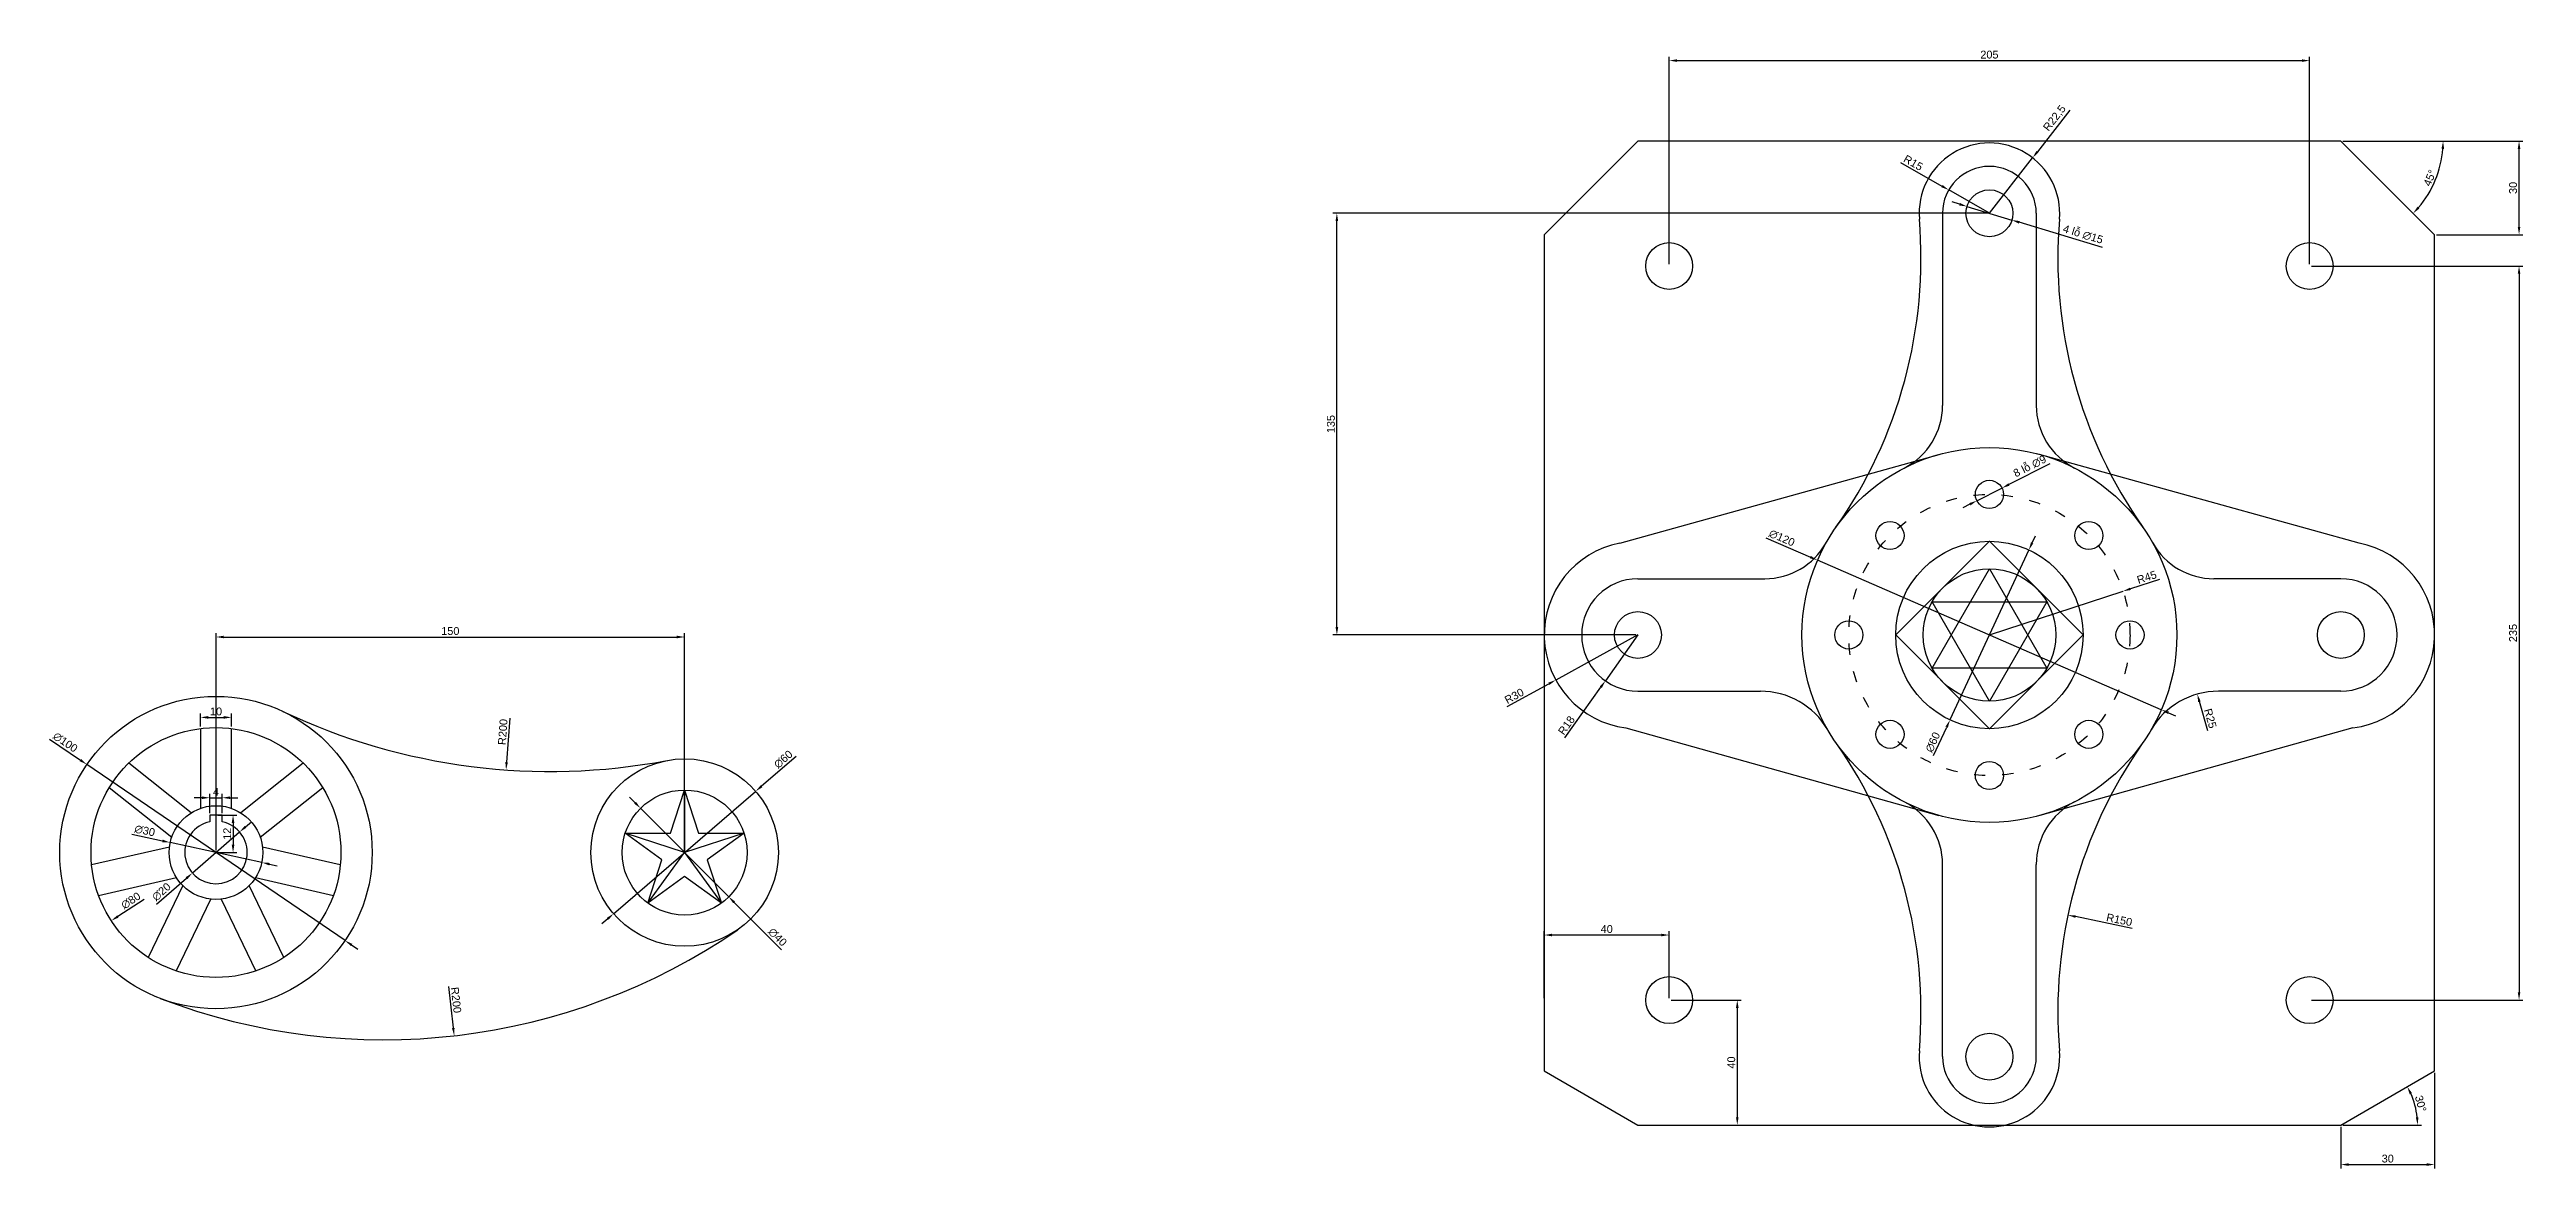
# Model space of a CAD drawing. Header units: millimetres. Extents: x 2218 to 3011, y 1668 to 2026.
import ezdxf

# ---------------------------------------------------------------- set-up
doc = ezdxf.new("R2010")
doc.units = ezdxf.units.MM
doc.linetypes.add('ACAD_ISO03W100', pattern=[30, 12, -18])
doc.styles.get("Standard").update_dxf_attribs({"font": 'arial.ttf'})
doc.dimstyles.new('ISO-25', dxfattribs={"dimtxt": 2.5, "dimasz": 2.5, "dimexe": 1.25, "dimexo": 0.625, "dimtad": 1, "dimtxsty": 'Standard', "dimcen": 2.5, "dimadec": 0, "dimazin": 0, "dimtfac": 1, "dimtmove": 0, "dimatfit": 3, "dimfxl": 0, "dimarcsym": 0})

# ---------------------------------------------------------------- blocks, each defined once
blk = doc.blocks.new('*U1')
for points in [[(-5, 12.77), (-5, -12.77)], [(5, -12.77), (5, 12.77)]]:
    blk.add_lwpolyline(points)
blk = doc.blocks.new('*U2')
at = {"color": 0, "linetype": 'ByBlock', "lineweight": -2, "transparency": 16777216}
blk.add_blockref('*U1', (2271.72, 1795.59), dxfattribs=at)
for p, rotation in [((2250.67, 1785.45), 51.42857142857144), ((2292.76, 1785.45), 308.5714285714286), ((2245.48, 1762.68), 102.8571428571429), ((2297.95, 1762.68), 257.1428571428571), ((2260.04, 1744.42), 154.2857142857143), ((2283.39, 1744.42), 205.7142857142857)]:
    blk.add_blockref('*U1', p, dxfattribs=dict(at, rotation=rotation))
blk = doc.blocks.new('*D3')
at = {"color": 0, "lineweight": -2, "transparency": 16777216}
for p, q in [((2271.72, 1769.3), (2271.72, 1838.92)), ((2274.22, 1837.67), (2419.22, 1837.67)), ((2421.72, 1769.3), (2421.72, 1838.92))]:
    blk.add_line(p, q, dxfattribs=at)
at = {"color": 0, "transparency": 16777216}
for points in [[(2274.22, 1838.09), (2274.22, 1837.25), (2271.72, 1837.67)], [(2419.22, 1838.09), (2419.22, 1837.25), (2421.72, 1837.67)]]:
    blk.add_solid(points, dxfattribs=at)
at = {"layer": 'Defpoints', "color": 0, "transparency": 16777216}
for p in [(2421.72, 1837.67), (2271.72, 1768.67), (2421.72, 1768.67)]:
    blk.add_point(p, dxfattribs=at)
at = {"color": 0, "transparency": 16777216, "insert": (2346.72, 1839.57), "char_height": 2.5, "attachment_point": 5}
blk.add_mtext('150', dxfattribs=at)
blk = doc.blocks.new('*D4')
at = {"color": 0, "lineweight": -2, "transparency": 16777216}
for p, q in [((2272.34, 1780.67), (2278.43, 1780.67)), ((2277.18, 1778.17), (2277.18, 1771.17)), ((2272.34, 1768.67), (2278.43, 1768.67))]:
    blk.add_line(p, q, dxfattribs=at)
at = {"color": 0, "transparency": 16777216}
for points in [[(2276.76, 1778.17), (2277.6, 1778.17), (2277.18, 1780.67)], [(2276.76, 1771.17), (2277.6, 1771.17), (2277.18, 1768.67)]]:
    blk.add_solid(points, dxfattribs=at)
at = {"layer": 'Defpoints', "color": 0, "transparency": 16777216}
for p in [(2271.72, 1780.67), (2271.72, 1768.67), (2277.18, 1768.67)]:
    blk.add_point(p, dxfattribs=at)
at = {"color": 0, "transparency": 16777216, "insert": (2275.3, 1774.67), "char_height": 2.5, "attachment_point": 5, "rotation": 90}
blk.add_mtext('12', dxfattribs=at)
blk = doc.blocks.new('*D5')
at = {"color": 0, "lineweight": -2, "transparency": 16777216}
for p, q in [((2267.22, 1786.21), (2264.72, 1786.21)), ((2269.72, 1781.3), (2269.72, 1787.46)), ((2269.72, 1786.21), (2273.72, 1786.21)), ((2273.72, 1781.3), (2273.72, 1787.46)), ((2276.22, 1786.21), (2278.72, 1786.21))]:
    blk.add_line(p, q, dxfattribs=at)
at = {"color": 0, "transparency": 16777216}
for points in [[(2267.22, 1786.63), (2267.22, 1785.8), (2269.72, 1786.21)], [(2276.22, 1786.63), (2276.22, 1785.8), (2273.72, 1786.21)]]:
    blk.add_solid(points, dxfattribs=at)
at = {"layer": 'Defpoints', "color": 0, "transparency": 16777216}
for p in [(2273.72, 1786.21), (2269.72, 1780.67), (2273.72, 1780.67)]:
    blk.add_point(p, dxfattribs=at)
at = {"color": 0, "transparency": 16777216, "insert": (2271.72, 1788.09), "char_height": 2.5, "attachment_point": 5}
blk.add_mtext('4', dxfattribs=at)
blk = doc.blocks.new('*D6')
at = {"color": 0, "lineweight": -2, "transparency": 16777216}
for p, q in [((2266.72, 1808.98), (2266.72, 1813.18)), ((2269.22, 1811.93), (2274.22, 1811.93)), ((2276.72, 1808.98), (2276.72, 1813.18))]:
    blk.add_line(p, q, dxfattribs=at)
at = {"color": 0, "transparency": 16777216}
for points in [[(2269.22, 1812.35), (2269.22, 1811.51), (2266.72, 1811.93)], [(2274.22, 1812.35), (2274.22, 1811.51), (2276.72, 1811.93)]]:
    blk.add_solid(points, dxfattribs=at)
at = {"layer": 'Defpoints', "color": 0, "transparency": 16777216}
for p in [(2266.72, 1808.36), (2276.72, 1811.93), (2276.72, 1808.36)]:
    blk.add_point(p, dxfattribs=at)
at = {"color": 0, "transparency": 16777216, "insert": (2271.72, 1813.83), "char_height": 2.5, "attachment_point": 5}
blk.add_mtext('10', dxfattribs=at)
blk = doc.blocks.new('*D7')
at = {"color": 0, "lineweight": -2, "transparency": 16777216}
for p, q in [((2281.14, 1776.88), (2283.03, 1778.52)), ((2279.26, 1775.24), (2264.17, 1762.11)), ((2252.71, 1752.13), (2262.29, 1760.47))]:
    blk.add_line(p, q, dxfattribs=at)
at = {"color": 0, "transparency": 16777216}
for points in [[(2280.87, 1777.19), (2281.42, 1776.57), (2279.26, 1775.24)], [(2262.01, 1760.78), (2262.56, 1760.15), (2264.17, 1762.11)]]:
    blk.add_solid(points, dxfattribs=at)
at = {"layer": 'Defpoints', "color": 0, "transparency": 16777216}
for p in [(2279.26, 1775.24), (2264.17, 1762.11)]:
    blk.add_point(p, dxfattribs=at)
at = {"color": 0, "transparency": 16777216, "insert": (2254.26, 1756.09), "char_height": 2.5, "attachment_point": 5, "rotation": 41.0389}
blk.add_mtext('∅20', dxfattribs=at)
blk = doc.blocks.new('*D8')
at = {"color": 0, "lineweight": -2, "transparency": 16777216}
for p, q in [((2244.8, 1774.53), (2254.62, 1772.39)), ((2286.37, 1765.49), (2257.06, 1771.86)), ((2288.82, 1764.95), (2291.26, 1764.42))]:
    blk.add_line(p, q, dxfattribs=at)
at = {"color": 0, "transparency": 16777216}
for points in [[(2254.7, 1772.8), (2254.53, 1771.99), (2257.06, 1771.86)], [(2288.9, 1765.36), (2288.73, 1764.55), (2286.37, 1765.49)]]:
    blk.add_solid(points, dxfattribs=at)
at = {"layer": 'Defpoints', "color": 0, "transparency": 16777216}
for p in [(2257.06, 1771.86), (2286.37, 1765.49)]:
    blk.add_point(p, dxfattribs=at)
at = {"color": 0, "transparency": 16777216, "insert": (2248.91, 1775.65), "char_height": 2.5, "attachment_point": 5, "rotation": 347.72896}
blk.add_mtext('∅30', dxfattribs=at)
blk = doc.blocks.new('*D9')
at = {"color": 0, "lineweight": -2, "transparency": 16777216}
blk.add_line((2248.71, 1753.68), (2240.3, 1748.2), dxfattribs=at)
at = {"color": 0, "transparency": 16777216}
blk.add_solid([(2240.07, 1748.55), (2240.52, 1747.85), (2238.2, 1746.84)], dxfattribs=at)
at = {"layer": 'Defpoints', "color": 0, "transparency": 16777216}
for p in [(2305.23, 1790.51), (2238.2, 1746.84)]:
    blk.add_point(p, dxfattribs=at)
at = {"color": 0, "transparency": 16777216, "insert": (2244.47, 1753.28), "char_height": 2.5, "attachment_point": 5, "rotation": 33.08854}
blk.add_mtext('∅80', dxfattribs=at)
blk = doc.blocks.new('*D10')
at = {"color": 0, "lineweight": -2, "transparency": 16777216}
for p, q in [((2218.44, 1805), (2228.34, 1798.25)), ((2313.03, 1740.5), (2230.41, 1796.84)), ((2315.09, 1739.1), (2317.16, 1737.69))]:
    blk.add_line(p, q, dxfattribs=at)
at = {"color": 0, "transparency": 16777216}
for points in [[(2228.57, 1798.59), (2228.1, 1797.91), (2230.41, 1796.84)], [(2315.33, 1739.44), (2314.86, 1738.75), (2313.03, 1740.5)]]:
    blk.add_solid(points, dxfattribs=at)
at = {"layer": 'Defpoints', "color": 0, "transparency": 16777216}
for p in [(2230.41, 1796.84), (2313.03, 1740.5)]:
    blk.add_point(p, dxfattribs=at)
at = {"color": 0, "transparency": 16777216, "insert": (2223.47, 1803.96), "char_height": 2.5, "attachment_point": 5, "rotation": 325.71082}
blk.add_mtext('∅100', dxfattribs=at)
blk = doc.blocks.new('*D11')
at = {"color": 0, "lineweight": -2, "transparency": 16777216}
for p, q in [((2405.84, 1784.62), (2404.08, 1786.39)), ((2407.61, 1782.85), (2435.82, 1754.5)), ((2452.72, 1737.51), (2437.59, 1752.72))]:
    blk.add_line(p, q, dxfattribs=at)
at = {"color": 0, "transparency": 16777216}
for points in [[(2406.14, 1784.92), (2405.55, 1784.33), (2407.61, 1782.85)], [(2437.88, 1753.02), (2437.29, 1752.43), (2435.82, 1754.5)]]:
    blk.add_solid(points, dxfattribs=at)
at = {"layer": 'Defpoints', "color": 0, "transparency": 16777216}
for p in [(2407.61, 1782.85), (2435.82, 1754.5)]:
    blk.add_point(p, dxfattribs=at)
at = {"color": 0, "transparency": 16777216, "insert": (2451.46, 1741.58), "char_height": 2.5, "attachment_point": 5, "rotation": 314.86175}
blk.add_mtext('∅40', dxfattribs=at)
blk = doc.blocks.new('*D12')
at = {"color": 0, "lineweight": -2, "transparency": 16777216}
for p, q in [((2457.44, 1799.47), (2446.33, 1789.89)), ((2398.99, 1749.09), (2444.44, 1788.26)), ((2397.1, 1747.46), (2395.2, 1745.82))]:
    blk.add_line(p, q, dxfattribs=at)
at = {"color": 0, "transparency": 16777216}
for points in [[(2446.06, 1790.21), (2446.61, 1789.58), (2444.44, 1788.26)], [(2396.83, 1747.77), (2397.37, 1747.14), (2398.99, 1749.09)]]:
    blk.add_solid(points, dxfattribs=at)
at = {"layer": 'Defpoints', "color": 0, "transparency": 16777216}
for p in [(2444.44, 1788.26), (2398.99, 1749.09)]:
    blk.add_point(p, dxfattribs=at)
at = {"color": 0, "transparency": 16777216, "insert": (2453.3, 1798.5), "char_height": 2.5, "attachment_point": 5, "rotation": 40.75798}
blk.add_mtext('∅60', dxfattribs=at)
blk = doc.blocks.new('*D13')
at = {"color": 0, "lineweight": -2, "transparency": 16777216}
blk.add_line((2365.74, 1811.69), (2364.74, 1797.61), dxfattribs=at)
at = {"color": 0, "transparency": 16777216}
blk.add_solid([(2364.32, 1797.64), (2365.15, 1797.58), (2364.56, 1795.12)], dxfattribs=at)
at = {"layer": 'Defpoints', "color": 0, "transparency": 16777216}
for p in [(2378.72, 1994.62), (2364.56, 1795.12)]:
    blk.add_point(p, dxfattribs=at)
at = {"color": 0, "transparency": 16777216, "insert": (2363.51, 1807.26), "char_height": 2.5, "attachment_point": 5, "rotation": 85.94132}
blk.add_mtext('R200', dxfattribs=at)
blk = doc.blocks.new('*D14')
at = {"color": 0, "lineweight": -2, "transparency": 16777216}
blk.add_line((2346.15, 1725.8), (2347.66, 1712.51), dxfattribs=at)
at = {"color": 0, "transparency": 16777216}
blk.add_solid([(2348.08, 1712.55), (2347.25, 1712.46), (2347.95, 1710.02)], dxfattribs=at)
at = {"layer": 'Defpoints', "color": 0, "transparency": 16777216}
for p in [(2325.38, 1908.74), (2347.95, 1710.02)]:
    blk.add_point(p, dxfattribs=at)
at = {"color": 0, "transparency": 16777216, "insert": (2348.56, 1721.46), "char_height": 2.5, "attachment_point": 5, "rotation": 276.47789}
blk.add_mtext('R200', dxfattribs=at)
blk = doc.blocks.new('*U15')
blk.add_circle((0, 0), 4.5)
blk = doc.blocks.new('*U16')
at = {"color": 0, "linetype": 'ByBlock', "lineweight": -2, "transparency": 16777216}
blk.add_blockref('*U15', (2839.36, 1883.33), dxfattribs=at)
for p, rotation in [((2807.54, 1870.15), 45.00000000000001), ((2871.18, 1870.15), 315), ((2794.36, 1838.33), 90), ((2884.36, 1838.33), 270), ((2807.54, 1806.51), 135), ((2871.18, 1806.51), 225), ((2839.36, 1793.33), 180)]:
    blk.add_blockref('*U15', p, dxfattribs=dict(at, rotation=rotation))
blk = doc.blocks.new('*D17')
at = {"color": 0, "lineweight": -2, "transparency": 16777216}
for p, q in [((2736.86, 1957.06), (2736.86, 2023.45)), ((2739.36, 2022.2), (2939.36, 2022.2)), ((2941.86, 1957.06), (2941.86, 2023.45))]:
    blk.add_line(p, q, dxfattribs=at)
at = {"color": 0, "transparency": 16777216}
for points in [[(2739.36, 2022.62), (2739.36, 2021.78), (2736.86, 2022.2)], [(2939.36, 2022.62), (2939.36, 2021.78), (2941.86, 2022.2)]]:
    blk.add_solid(points, dxfattribs=at)
at = {"layer": 'Defpoints', "color": 0, "transparency": 16777216}
for p in [(2941.86, 2022.2), (2736.86, 1956.44), (2941.86, 1956.44)]:
    blk.add_point(p, dxfattribs=at)
at = {"color": 0, "transparency": 16777216, "insert": (2839.36, 2024.1), "char_height": 2.5, "attachment_point": 5}
blk.add_mtext('205', dxfattribs=at)
blk = doc.blocks.new('*D18')
at = {"color": 0, "lineweight": -2, "transparency": 16777216}
for p, q in [((2952.48, 1996.44), (3010.14, 1996.44)), ((3008.89, 1968.94), (3008.89, 1993.94)), ((2982.48, 1966.44), (3010.14, 1966.44))]:
    blk.add_line(p, q, dxfattribs=at)
at = {"color": 0, "transparency": 16777216}
for points in [[(3008.47, 1993.94), (3009.3, 1993.94), (3008.89, 1996.44)], [(3008.47, 1968.94), (3009.3, 1968.94), (3008.89, 1966.44)]]:
    blk.add_solid(points, dxfattribs=at)
at = {"layer": 'Defpoints', "color": 0, "transparency": 16777216}
for p in [(2951.86, 1996.44), (3008.89, 1996.44), (2981.86, 1966.44)]:
    blk.add_point(p, dxfattribs=at)
at = {"color": 0, "transparency": 16777216, "insert": (3006.98, 1981.44), "char_height": 2.5, "attachment_point": 5, "rotation": 90}
blk.add_mtext('30', dxfattribs=at)
blk = doc.blocks.new('*D19')
at = {"color": 0, "lineweight": -2, "transparency": 16777216}
for p, q in [((2942.48, 1956.44), (3010.14, 1956.44)), ((3008.89, 1953.94), (3008.89, 1723.94)), ((2942.48, 1721.44), (3010.14, 1721.44))]:
    blk.add_line(p, q, dxfattribs=at)
at = {"color": 0, "transparency": 16777216}
for points in [[(3008.47, 1953.94), (3009.3, 1953.94), (3008.89, 1956.44)], [(3008.47, 1723.94), (3009.3, 1723.94), (3008.89, 1721.44)]]:
    blk.add_solid(points, dxfattribs=at)
at = {"layer": 'Defpoints', "color": 0, "transparency": 16777216}
for p in [(2941.86, 1956.44), (2941.86, 1721.44), (3008.89, 1721.44)]:
    blk.add_point(p, dxfattribs=at)
at = {"color": 0, "transparency": 16777216, "insert": (3006.98, 1838.94), "char_height": 2.5, "attachment_point": 5, "rotation": 90}
blk.add_mtext('235', dxfattribs=at)
blk = doc.blocks.new('*D20')
at = {"color": 0, "lineweight": -2, "transparency": 16777216}
for p, q in [((2737.48, 1721.44), (2759.9, 1721.44)), ((2758.65, 1718.94), (2758.65, 1683.94)), ((2737.48, 1681.44), (2759.9, 1681.44))]:
    blk.add_line(p, q, dxfattribs=at)
at = {"color": 0, "transparency": 16777216}
for points in [[(2758.24, 1718.94), (2759.07, 1718.94), (2758.65, 1721.44)], [(2758.24, 1683.94), (2759.07, 1683.94), (2758.65, 1681.44)]]:
    blk.add_solid(points, dxfattribs=at)
at = {"layer": 'Defpoints', "color": 0, "transparency": 16777216}
for p in [(2736.86, 1721.44), (2736.86, 1681.44), (2758.65, 1681.44)]:
    blk.add_point(p, dxfattribs=at)
at = {"color": 0, "transparency": 16777216, "insert": (2756.75, 1701.44), "char_height": 2.5, "attachment_point": 5, "rotation": 90}
blk.add_mtext('40', dxfattribs=at)
blk = doc.blocks.new('*D21')
at = {"color": 0, "lineweight": -2, "transparency": 16777216}
for p, q in [((2696.86, 1722.06), (2696.86, 1743.52)), ((2734.36, 1742.27), (2699.36, 1742.27)), ((2736.86, 1722.06), (2736.86, 1743.52))]:
    blk.add_line(p, q, dxfattribs=at)
at = {"color": 0, "transparency": 16777216}
for points in [[(2699.36, 1742.68), (2699.36, 1741.85), (2696.86, 1742.27)], [(2734.36, 1742.68), (2734.36, 1741.85), (2736.86, 1742.27)]]:
    blk.add_solid(points, dxfattribs=at)
at = {"layer": 'Defpoints', "color": 0, "transparency": 16777216}
for p in [(2696.86, 1742.27), (2696.86, 1721.44), (2736.86, 1721.44)]:
    blk.add_point(p, dxfattribs=at)
at = {"color": 0, "transparency": 16777216, "insert": (2716.86, 1744.17), "char_height": 2.5, "attachment_point": 5}
blk.add_mtext('40', dxfattribs=at)
blk = doc.blocks.new('*D22')
at = {"color": 0, "lineweight": -2, "transparency": 16777216}
for p, q in [((2838.73, 1973.33), (2629.24, 1973.33)), ((2630.49, 1840.83), (2630.49, 1970.83)), ((2726.23, 1838.33), (2629.24, 1838.33))]:
    blk.add_line(p, q, dxfattribs=at)
at = {"color": 0, "transparency": 16777216}
for points in [[(2630.07, 1970.83), (2630.91, 1970.83), (2630.49, 1973.33)], [(2630.07, 1840.83), (2630.91, 1840.83), (2630.49, 1838.33)]]:
    blk.add_solid(points, dxfattribs=at)
at = {"layer": 'Defpoints', "color": 0, "transparency": 16777216}
for p in [(2630.49, 1973.33), (2839.36, 1973.33), (2726.86, 1838.33)]:
    blk.add_point(p, dxfattribs=at)
at = {"color": 0, "transparency": 16777216, "insert": (2628.59, 1905.83), "char_height": 2.5, "attachment_point": 5, "rotation": 90}
blk.add_mtext('135', dxfattribs=at)
blk = doc.blocks.new('*D23')
at = {"color": 0, "lineweight": -2, "transparency": 16777216}
for p, q in [((2981.86, 1698.13), (2981.86, 1667.53)), ((2951.86, 1680.81), (2951.86, 1667.53)), ((2954.36, 1668.78), (2979.36, 1668.78))]:
    blk.add_line(p, q, dxfattribs=at)
at = {"color": 0, "transparency": 16777216}
for points in [[(2954.36, 1669.2), (2954.36, 1668.36), (2951.86, 1668.78)], [(2979.36, 1669.2), (2979.36, 1668.36), (2981.86, 1668.78)]]:
    blk.add_solid(points, dxfattribs=at)
at = {"layer": 'Defpoints', "color": 0, "transparency": 16777216}
for p in [(2981.86, 1698.76), (2951.86, 1681.44), (2981.86, 1668.78)]:
    blk.add_point(p, dxfattribs=at)
at = {"color": 0, "transparency": 16777216, "insert": (2966.86, 1670.68), "char_height": 2.5, "attachment_point": 5}
blk.add_mtext('30', dxfattribs=at)
blk = doc.blocks.new('*D24')
at = {"color": 0, "lineweight": -2, "transparency": 16777216}
blk.add_line((2952.48, 1996.44), (2985.82, 1996.44), dxfattribs=at)
blk.add_arc((2951.86, 1996.44), 32.72, 319.37925, 355.62075, dxfattribs=at)
at = {"color": 0, "transparency": 16777216}
for points in [[(2984.06, 1993.96), (2984.9, 1993.92), (2984.57, 1996.44)], [(2977, 1974.85), (2976.39, 1975.42), (2974.99, 1973.3)]]:
    blk.add_solid(points, dxfattribs=at)
at = {"layer": 'Defpoints', "color": 0, "transparency": 16777216}
for p in [(2726.86, 1996.44), (2951.86, 1996.44), (2951.86, 1996.44), (2980.19, 1980.08), (2981.86, 1966.44)]:
    blk.add_point(p, dxfattribs=at)
at = {"color": 0, "transparency": 16777216, "insert": (2980.33, 1984.64), "char_height": 2.5, "attachment_point": 5, "rotation": 67.5}
blk.add_mtext('45°', dxfattribs=at)
blk = doc.blocks.new('*D25')
at = {"color": 0, "lineweight": -2, "transparency": 16777216}
blk.add_line((2952.48, 1681.44), (2977.65, 1681.44), dxfattribs=at)
blk.add_arc((2951.86, 1681.44), 24.54, 5.83844, 24.16156, dxfattribs=at)
at = {"color": 0, "transparency": 16777216}
for points in [[(2973.88, 1691.29), (2974.62, 1691.67), (2973.11, 1693.71)], [(2976.69, 1683.96), (2975.86, 1683.91), (2976.4, 1681.44)]]:
    blk.add_solid(points, dxfattribs=at)
at = {"layer": 'Defpoints', "color": 0, "transparency": 16777216}
for p in [(2981.86, 1698.76), (2726.86, 1681.44), (2951.86, 1681.44), (2951.86, 1681.44), (2976.03, 1685.7)]:
    blk.add_point(p, dxfattribs=at)
at = {"color": 0, "transparency": 16777216, "insert": (2977.4, 1688.28), "char_height": 2.5, "attachment_point": 5, "rotation": 285}
blk.add_mtext('30°', dxfattribs=at)
blk = doc.blocks.new('*D26')
at = {"color": 0, "lineweight": -2, "transparency": 16777216}
for p, q in [((2851.98, 1865.54), (2826.73, 1811.11)), ((2853.03, 1867.81), (2854.09, 1870.08)), ((2821.46, 1799.73), (2825.68, 1808.85))]:
    blk.add_line(p, q, dxfattribs=at)
at = {"color": 0, "transparency": 16777216}
for points in [[(2852.66, 1867.99), (2853.41, 1867.63), (2851.98, 1865.54)], [(2825.3, 1809.02), (2826.06, 1808.67), (2826.73, 1811.11)]]:
    blk.add_solid(points, dxfattribs=at)
at = {"layer": 'Defpoints', "color": 0, "transparency": 16777216}
for p in [(2851.98, 1865.54), (2826.73, 1811.11)]:
    blk.add_point(p, dxfattribs=at)
at = {"color": 0, "transparency": 16777216, "insert": (2821.25, 1803.99), "char_height": 2.5, "attachment_point": 5, "rotation": 65.11437}
blk.add_mtext('∅60', dxfattribs=at)
blk = doc.blocks.new('*D27')
at = {"color": 0, "lineweight": -2, "transparency": 16777216}
for p, q in [((2767.79, 1869.45), (2782.04, 1863.25)), ((2894.38, 1814.4), (2784.34, 1862.25)), ((2896.67, 1813.4), (2898.97, 1812.41))]:
    blk.add_line(p, q, dxfattribs=at)
at = {"color": 0, "transparency": 16777216}
for points in [[(2782.21, 1863.63), (2781.88, 1862.87), (2784.34, 1862.25)], [(2896.84, 1813.79), (2896.51, 1813.02), (2894.38, 1814.4)]]:
    blk.add_solid(points, dxfattribs=at)
at = {"layer": 'Defpoints', "color": 0, "transparency": 16777216}
for p in [(2784.34, 1862.25), (2894.38, 1814.4)]:
    blk.add_point(p, dxfattribs=at)
at = {"color": 0, "transparency": 16777216, "insert": (2772.93, 1869.36), "char_height": 2.5, "attachment_point": 5, "rotation": 336.49785}
blk.add_mtext('∅120', dxfattribs=at)
blk = doc.blocks.new('*D28')
at = {"color": 0, "lineweight": -2, "transparency": 16777216}
for p, q in [((2829.79, 1976.22), (2827.39, 1976.95)), ((2832.18, 1975.5), (2846.54, 1971.16)), ((2875.52, 1962.39), (2848.93, 1970.43))]:
    blk.add_line(p, q, dxfattribs=at)
at = {"color": 0, "transparency": 16777216}
for points in [[(2829.91, 1976.62), (2829.67, 1975.82), (2832.18, 1975.5)], [(2849.05, 1970.83), (2848.81, 1970.03), (2846.54, 1971.16)]]:
    blk.add_solid(points, dxfattribs=at)
at = {"layer": 'Defpoints', "color": 0, "transparency": 16777216}
for p in [(2832.18, 1975.5), (2846.54, 1971.16)]:
    blk.add_point(p, dxfattribs=at)
at = {"color": 0, "transparency": 16777216, "insert": (2869.32, 1966.56), "char_height": 2.5, "attachment_point": 5, "rotation": 343.17587}
blk.add_mtext('4 lỗ ∅15', dxfattribs=at)
blk = doc.blocks.new('*D29')
at = {"color": 0, "lineweight": -2, "transparency": 16777216}
for p, q in [((2858.73, 1893.13), (2845.6, 1886.49)), ((2833.11, 1880.17), (2830.88, 1879.04)), ((2835.34, 1881.3), (2843.37, 1885.36))]:
    blk.add_line(p, q, dxfattribs=at)
at = {"color": 0, "transparency": 16777216}
for points in [[(2832.92, 1880.54), (2833.3, 1879.79), (2835.34, 1881.3)], [(2845.42, 1886.86), (2845.79, 1886.12), (2843.37, 1885.36)]]:
    blk.add_solid(points, dxfattribs=at)
at = {"layer": 'Defpoints', "color": 0, "transparency": 16777216}
for p in [(2835.34, 1881.3), (2843.37, 1885.36)]:
    blk.add_point(p, dxfattribs=at)
at = {"color": 0, "transparency": 16777216, "insert": (2852.29, 1892.33), "char_height": 2.5, "attachment_point": 5, "rotation": 26.84288}
blk.add_mtext('8 lỗ ∅9', dxfattribs=at)
blk = doc.blocks.new('*D30')
at = {"color": 0, "lineweight": -2, "transparency": 16777216}
for p, q in [((2810.9, 1989.62), (2824.17, 1982.02)), ((2839.36, 1973.33), (2826.34, 1980.78))]:
    blk.add_line(p, q, dxfattribs=at)
at = {"color": 0, "transparency": 16777216}
blk.add_solid([(2824.38, 1982.38), (2823.96, 1981.66), (2826.34, 1980.78)], dxfattribs=at)
at = {"layer": 'Defpoints', "color": 0, "transparency": 16777216}
for p in [(2826.34, 1980.78), (2839.36, 1973.33)]:
    blk.add_point(p, dxfattribs=at)
at = {"color": 0, "transparency": 16777216, "insert": (2814.98, 1989.47), "char_height": 2.5, "attachment_point": 5, "rotation": 330.21873}
blk.add_mtext('R15', dxfattribs=at)
blk = doc.blocks.new('*D31')
at = {"color": 0, "lineweight": -2, "transparency": 16777216}
for p, q in [((2865.13, 2006.38), (2854.73, 1993.04)), ((2839.36, 1973.33), (2853.19, 1991.07))]:
    blk.add_line(p, q, dxfattribs=at)
at = {"color": 0, "transparency": 16777216}
blk.add_solid([(2854.4, 1993.3), (2855.06, 1992.79), (2853.19, 1991.07)], dxfattribs=at)
at = {"layer": 'Defpoints', "color": 0, "transparency": 16777216}
for p in [(2853.19, 1991.07), (2839.36, 1973.33)]:
    blk.add_point(p, dxfattribs=at)
at = {"color": 0, "transparency": 16777216, "insert": (2860.33, 2003.69), "char_height": 2.5, "attachment_point": 5, "rotation": 52.05739}
blk.add_mtext('R22,5', dxfattribs=at)
blk = doc.blocks.new('*D32')
at = {"color": 0, "lineweight": -2, "transparency": 16777216}
for p, q in [((2893.76, 1856.13), (2884.5, 1853.1)), ((2839.36, 1838.33), (2882.13, 1852.32))]:
    blk.add_line(p, q, dxfattribs=at)
at = {"color": 0, "transparency": 16777216}
blk.add_solid([(2884.37, 1853.5), (2884.63, 1852.71), (2882.13, 1852.32)], dxfattribs=at)
at = {"layer": 'Defpoints', "color": 0, "transparency": 16777216}
for p in [(2882.13, 1852.32), (2839.36, 1838.33)]:
    blk.add_point(p, dxfattribs=at)
at = {"color": 0, "transparency": 16777216, "insert": (2889.73, 1856.81), "char_height": 2.5, "attachment_point": 5, "rotation": 18.1218}
blk.add_mtext('R45', dxfattribs=at)
blk = doc.blocks.new('*D33')
at = {"color": 0, "lineweight": -2, "transparency": 16777216}
blk.add_line((2909.22, 1807.61), (2906.58, 1816.98), dxfattribs=at)
at = {"color": 0, "transparency": 16777216}
blk.add_solid([(2906.98, 1817.1), (2906.18, 1816.87), (2905.9, 1819.39)], dxfattribs=at)
at = {"layer": 'Defpoints', "color": 0, "transparency": 16777216}
for p in [(2905.9, 1819.39), (2912.68, 1795.33)]:
    blk.add_point(p, dxfattribs=at)
at = {"color": 0, "transparency": 16777216, "insert": (2910.07, 1811.61), "char_height": 2.5, "attachment_point": 5, "rotation": 285.73657}
blk.add_mtext('R25', dxfattribs=at)
blk = doc.blocks.new('*D34')
at = {"color": 0, "lineweight": -2, "transparency": 16777216}
blk.add_line((2885.02, 1744.33), (2866.93, 1748.15), dxfattribs=at)
at = {"color": 0, "transparency": 16777216}
blk.add_solid([(2867.02, 1748.55), (2866.85, 1747.74), (2864.49, 1748.66)], dxfattribs=at)
at = {"layer": 'Defpoints', "color": 0, "transparency": 16777216}
for p in [(2864.49, 1748.66), (3011.26, 1717.7)]:
    blk.add_point(p, dxfattribs=at)
at = {"color": 0, "transparency": 16777216, "insert": (2880.93, 1747.14), "char_height": 2.5, "attachment_point": 5, "rotation": 348.08895}
blk.add_mtext('R150', dxfattribs=at)
blk = doc.blocks.new('*D35')
at = {"color": 0, "lineweight": -2, "transparency": 16777216}
for p, q in [((2726.86, 1838.33), (2716.44, 1823.65)), ((2703.45, 1805.34), (2714.99, 1821.61))]:
    blk.add_line(p, q, dxfattribs=at)
at = {"color": 0, "transparency": 16777216}
blk.add_solid([(2714.65, 1821.85), (2715.33, 1821.37), (2716.44, 1823.65)], dxfattribs=at)
at = {"layer": 'Defpoints', "color": 0, "transparency": 16777216}
for p in [(2726.86, 1838.33), (2716.44, 1823.65)]:
    blk.add_point(p, dxfattribs=at)
at = {"color": 0, "transparency": 16777216, "insert": (2703.99, 1809.39), "char_height": 2.5, "attachment_point": 5, "rotation": 54.63789}
blk.add_mtext('R18', dxfattribs=at)
blk = doc.blocks.new('*D36')
at = {"color": 0, "lineweight": -2, "transparency": 16777216}
for p, q in [((2726.86, 1838.33), (2700.55, 1823.9)), ((2685.02, 1815.38), (2698.36, 1822.7))]:
    blk.add_line(p, q, dxfattribs=at)
at = {"color": 0, "transparency": 16777216}
blk.add_solid([(2698.16, 1823.06), (2698.56, 1822.33), (2700.55, 1823.9)], dxfattribs=at)
at = {"layer": 'Defpoints', "color": 0, "transparency": 16777216}
for p in [(2726.86, 1838.33), (2700.55, 1823.9)]:
    blk.add_point(p, dxfattribs=at)
at = {"color": 0, "transparency": 16777216, "insert": (2687.26, 1818.78), "char_height": 2.5, "attachment_point": 5, "rotation": 28.74203}
blk.add_mtext('R30', dxfattribs=at)

msp = doc.modelspace()

# ---------------------------------------------------------------- linework, layer by layer
for p, q in [((2824.358, 1973.327), (2824.358, 1911.812)), ((2854.358, 1973.327), (2854.358, 1911.812)), ((2721.056, 1867.761), (2823.312, 1896.142)), ((2957.661, 1867.761), (2855.404, 1896.142)), ((2726.858, 1856.327), (2767.483, 1856.327)), ((2820.987, 1827.721), (2839.358, 1859.541)), ((2839.358, 1859.541), (2857.729, 1827.721)), ((2951.858, 1856.327), (2911.233, 1856.327)), ((2820.987, 1848.934), (2857.729, 1848.934)), ((2839.358, 1817.114), (2820.987, 1848.934)), ((2857.729, 1848.934), (2839.358, 1817.114)), ((2857.729, 1827.721), (2820.987, 1827.721)), ((2726.858, 1820.327), (2766.037, 1820.327)), ((2951.858, 1820.327), (2912.679, 1820.327)), ((2722.998, 1808.577), (2823.193, 1780.546)), ((2955.719, 1808.577), (2855.523, 1780.546)), ((2417.225, 1774.854), (2421.715, 1788.673)), ((2421.715, 1788.673), (2426.206, 1774.854)), ((2421.715, 1788.673), (2421.715, 1768.673)), ((2402.694, 1774.854), (2417.225, 1774.854)), ((2421.715, 1768.673), (2402.694, 1774.854)), ((2414.45, 1766.312), (2402.694, 1774.854)), ((2409.96, 1752.493), (2421.715, 1768.673)), ((2440.736, 1774.854), (2421.715, 1768.673)), ((2421.715, 1768.673), (2433.471, 1752.493)), ((2426.206, 1774.854), (2440.736, 1774.854)), ((2440.736, 1774.854), (2428.981, 1766.312)), ((2409.96, 1752.493), (2414.45, 1766.312)), ((2421.715, 1761.034), (2409.96, 1752.493)), ((2433.471, 1752.493), (2421.715, 1761.034)), ((2428.981, 1766.312), (2433.471, 1752.493)), ((2824.358, 1703.327), (2824.358, 1764.843)), ((2854.358, 1703.327), (2854.358, 1764.843))]:
    msp.add_line(p, q)
for points in [[(2726.858, 1681.438), (2951.858, 1681.438), (2981.858, 1698.758), (2981.858, 1966.438), (2951.858, 1996.438), (2726.858, 1996.438), (2696.858, 1966.438), (2696.858, 1698.758)], [(2839.358, 1868.327), (2809.358, 1838.327), (2839.358, 1808.327), (2869.358, 1838.327)], [(2402.694, 1774.854)]]:
    msp.add_lwpolyline(points, close=True)
msp.add_lwpolyline([(2273.715, 1778.471), (2273.715, 1780.673), (2269.715, 1780.673), (2269.715, 1778.471)])
for centre, radius in [((2839.358, 1973.327), 7.5), ((2736.858, 1956.438), 7.5), ((2941.858, 1956.438), 7.5), ((2839.358, 1838.327), 60), ((2839.358, 1838.327), 30), ((2839.358, 1838.327), 21.213), ((2726.858, 1838.327), 7.5), ((2951.858, 1838.327), 7.5), ((2271.715, 1768.673), 50), ((2271.715, 1768.673), 40), ((2421.715, 1768.673), 30), ((2421.715, 1768.673), 20), ((2271.715, 1768.673), 15), ((2736.858, 1721.438), 7.5), ((2941.858, 1721.438), 7.5), ((2839.358, 1703.327), 7.5)]:
    msp.add_circle(centre, radius)
at = {"linetype": 'ACAD_ISO03W100', "ltscale": 0.3}
msp.add_circle((2839.358, 1838.327), 45, dxfattribs=at)
for centre, radius, start, end in [((2839.358, 1973.327), 22.5, 355.219808, 184.780192), ((2839.358, 1973.327), 15, 0, 180), ((2667.458, 1958.952), 150, 324.942042, 4.780192), ((3011.258, 1958.952), 150, 175.219808, 215.057958), ((2801.858, 1911.812), 22.5, 297.035692, 0), ((2876.858, 1911.812), 22.5, 180, 242.964308), ((2726.858, 1838.327), 30, 101.152028, 262.60653), ((2767.483, 1878.827), 22.5, 270, 330.599649), ((2911.233, 1878.827), 22.5, 209.400351, 270), ((2951.858, 1838.327), 30, 277.39347, 78.847972), ((2726.858, 1838.327), 18, 90, 270), ((2951.858, 1838.327), 18, 270, 90), ((2766.037, 1795.327), 25, 30.389942, 90), ((2912.679, 1795.327), 25, 90, 149.610058), ((2378.715, 1994.618), 200, 244.659298, 280.775223), ((2667.458, 1717.702), 150, 355.219808, 35.057958), ((3011.258, 1717.702), 150, 144.942042, 184.780192), ((2801.858, 1764.843), 22.5, 0, 62.964308), ((2876.858, 1764.843), 22.5, 117.035692, 180), ((2271.715, 1768.673), 10, 101.536959, 78.463041), ((2325.382, 1908.744), 200, 249.036216, 304.518108), ((2839.358, 1703.327), 22.5, 175.219808, 4.780192), ((2839.358, 1703.327), 15, 180, 0)]:
    msp.add_arc(centre, radius, start, end)

# ---------------------------------------------------------------- block references
for name in ['*U16', '*U2']:
    msp.add_blockref(name, (0, 0))

# ---------------------------------------------------------------- dimensions: what is measured, and where the dimension line sits
for base, p1, p2, picture, middle in [((2941.858, 2022.201), (2736.858, 1956.438), (2941.858, 1956.438), '*D17', (2839.358, 2024.102)), ((2421.715, 1837.67), (2271.715, 1768.673), (2421.715, 1768.673), '*D3', (2346.715, 1839.571)), ((2276.715, 1811.929), (2266.715, 1808.359), (2276.715, 1808.359), '*D6', (2271.715, 1813.83)), ((2273.715, 1786.213), (2269.715, 1780.673), (2273.715, 1780.673), '*D5', (2271.715, 1788.088)), ((2696.858, 1742.265), (2736.858, 1721.438), (2696.858, 1721.438), '*D21', (2716.858, 1744.167)), ((2981.858, 1668.781), (2951.858, 1681.438), (2981.858, 1698.758), '*D23', (2966.858, 1670.683))]:
    dim = msp.add_linear_dim(base=base, p1=p1, p2=p2, dimstyle='ISO-25')
    dim.commit()
    dim.dimension.update_dxf_attribs({"geometry": picture, "text_midpoint": middle})
for center, mpoint, picture, middle in [((2839.358, 1973.327), (2853.193, 1991.072), '*D31', (2862.008, 2002.378)), ((2378.715, 1994.618), (2364.56, 1795.119), '*D13', (2365.411, 1807.121)), ((2839.358, 1973.327), (2826.339, 1980.778), '*D30', (2814.039, 1987.817)), ((2325.382, 1908.744), (2347.946, 1710.021), '*D14', (2346.671, 1721.247)), ((2726.858, 1838.327), (2700.554, 1823.901), '*D36', (2688.179, 1817.114)), ((2726.858, 1838.327), (2716.441, 1823.648), '*D35', (2705.54, 1808.288)), ((2912.679, 1795.327), (2905.899, 1819.39), '*D33', (2908.237, 1811.092)), ((3011.258, 1717.702), (2864.488, 1748.661), '*D34', (2880.538, 1745.276))]:
    dim = msp.add_radius_dim(center=center, mpoint=mpoint, dimstyle='ISO-25')
    dim.commit()
    dim.dimension.update_dxf_attribs({"geometry": picture, "text_midpoint": middle, "dimtype": 164})
for base, line1, line2, picture, middle in [((2980.192, 1980.079), ((2981.858, 1966.438), (2951.858, 1996.438)), ((2951.858, 1996.438), (2726.858, 1996.438)), '*D24', (2980.332, 1984.643)), ((2976.03, 1685.7), ((2726.858, 1681.438), (2951.858, 1681.438)), ((2951.858, 1681.438), (2981.858, 1698.758)), '*D25', (2977.404, 1688.283))]:
    dim = msp.add_angular_dim_2l(base=base, line1=line1, line2=line2, dimstyle='ISO-25')
    dim.commit()
    dim.dimension.update_dxf_attribs({"geometry": picture, "text_midpoint": middle})
for base, p1, p2, picture, middle in [((3008.887, 1996.438), (2981.858, 1966.438), (2951.858, 1996.438), '*D18', (3006.984, 1981.438)), ((2630.491, 1973.327), (2726.858, 1838.327), (2839.358, 1973.327), '*D22', (2628.589, 1905.827)), ((3008.887, 1721.438), (2941.858, 1956.438), (2941.858, 1721.438), '*D19', (3006.984, 1838.938)), ((2277.181, 1768.673), (2271.715, 1780.673), (2271.715, 1768.673), '*D4', (2275.301, 1774.673)), ((2758.654, 1681.438), (2736.858, 1721.438), (2736.858, 1681.438), '*D20', (2756.753, 1701.438))]:
    dim = msp.add_linear_dim(base=base, p1=p1, p2=p2, angle=90, dimstyle='ISO-25')
    dim.commit()
    dim.dimension.update_dxf_attribs({"geometry": picture, "text_midpoint": middle})
dim = msp.add_diameter_dim_2p(p1=(2832.179, 1975.498), p2=(2846.537, 1971.157), text='4 lỗ <>', dimstyle='ISO-25')
dim.commit()
dim.dimension.update_dxf_attribs({"geometry": '*D28', "text_midpoint": (2868.688, 1964.459), "dimtype": 163})
dim = msp.add_diameter_dim_2p(p1=(2835.343, 1881.296), p2=(2843.373, 1885.359), text='8 lỗ <>', dimstyle='ISO-25')
dim.commit()
dim.dimension.update_dxf_attribs({"geometry": '*D29', "text_midpoint": (2852.295, 1892.33)})
for p1, p2, picture, middle in [((2894.381, 1814.4), (2784.335, 1862.255), '*D27', (2772.143, 1867.556)), ((2398.991, 1749.087), (2444.44, 1788.259), '*D12', (2454.588, 1797.006)), ((2305.228, 1790.511), (2238.202, 1746.836), '*D9', (2245.551, 1751.624)), ((2407.607, 1782.849), (2435.823, 1754.497), '*D11', (2450.064, 1740.187)), ((2279.258, 1775.239), (2264.173, 1762.107), '*D7', (2255.556, 1754.607))]:
    dim = msp.add_diameter_dim_2p(p1=p1, p2=p2, dimstyle='ISO-25')
    dim.commit()
    dim.dimension.update_dxf_attribs({"geometry": picture, "text_midpoint": middle, "dimtype": 163})
for p1, p2, picture, middle in [((2851.982, 1865.542), (2826.734, 1811.113), '*D26', (2821.255, 1803.986)), ((2313.026, 1740.505), (2230.405, 1796.842), '*D10', (2223.466, 1803.959)), ((2286.373, 1765.485), (2257.058, 1771.861), '*D8', (2248.906, 1775.652))]:
    dim = msp.add_diameter_dim_2p(p1=p1, p2=p2, dimstyle='ISO-25')
    dim.commit()
    dim.dimension.update_dxf_attribs({"geometry": picture, "text_midpoint": middle})
dim = msp.add_radius_dim(center=(2839.358, 1838.327), mpoint=(2882.126, 1852.324), dimstyle='ISO-25')
dim.commit()
dim.dimension.update_dxf_attribs({"geometry": '*D32', "text_midpoint": (2889.73, 1856.808)})

doc.saveas('drawing.dxf')
